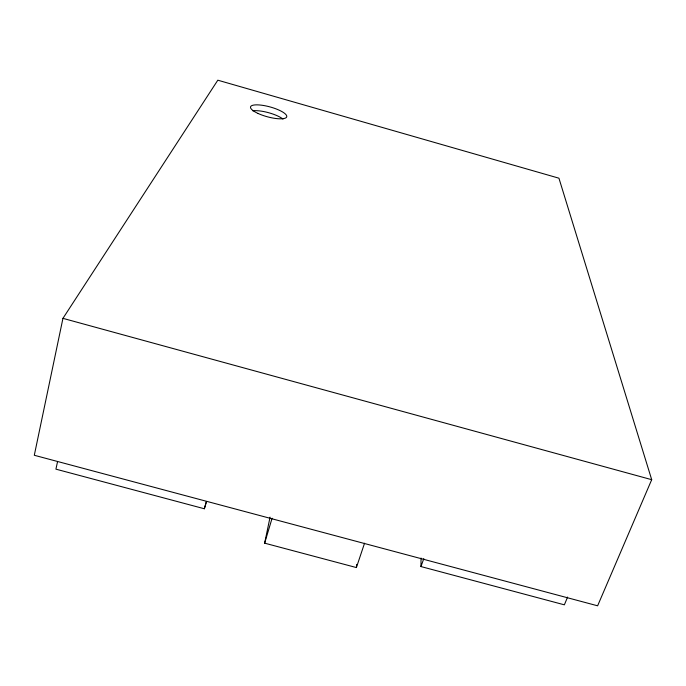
<?xml version="1.0" encoding="UTF-8"?>
<svg xmlns="http://www.w3.org/2000/svg" width="686" height="686" viewBox="0 0 686 686"><rect width="100%" height="100%" fill="white"/><g stroke="black" fill="none" stroke-linecap="round" stroke-linejoin="round"><path stroke-width="1.03" d="M567.596 597.069L564.364 604.829L420.955 566.559L421.041 558.052M270.061 517.15L264.642 543.158L356.394 567.562L356.677 564.398M62.949 318.355L34.3 455.272L597.617 605.807L651.7 479.685L558.936 178.197L217.814 80.193L62.949 318.355L651.7 479.685M57.504 461.85L55.918 469.155L204.359 508.763L206.486 501.629M204.359 508.763L206.315 501.612M264.642 543.158L272.093 518.23M356.394 567.562L364.549 543.209M420.955 566.559L423.794 558.644M252.757 110.806A18.711 5.179 15.3 0 1 282.992 119.072M257.996 113.43A18.745 5.102 15.3 0 0 286.679 116.946A18.745 5.102 15.3 0 0 261.255 105.155A18.745 5.102 15.3 0 0 257.996 113.43"/></g></svg>
